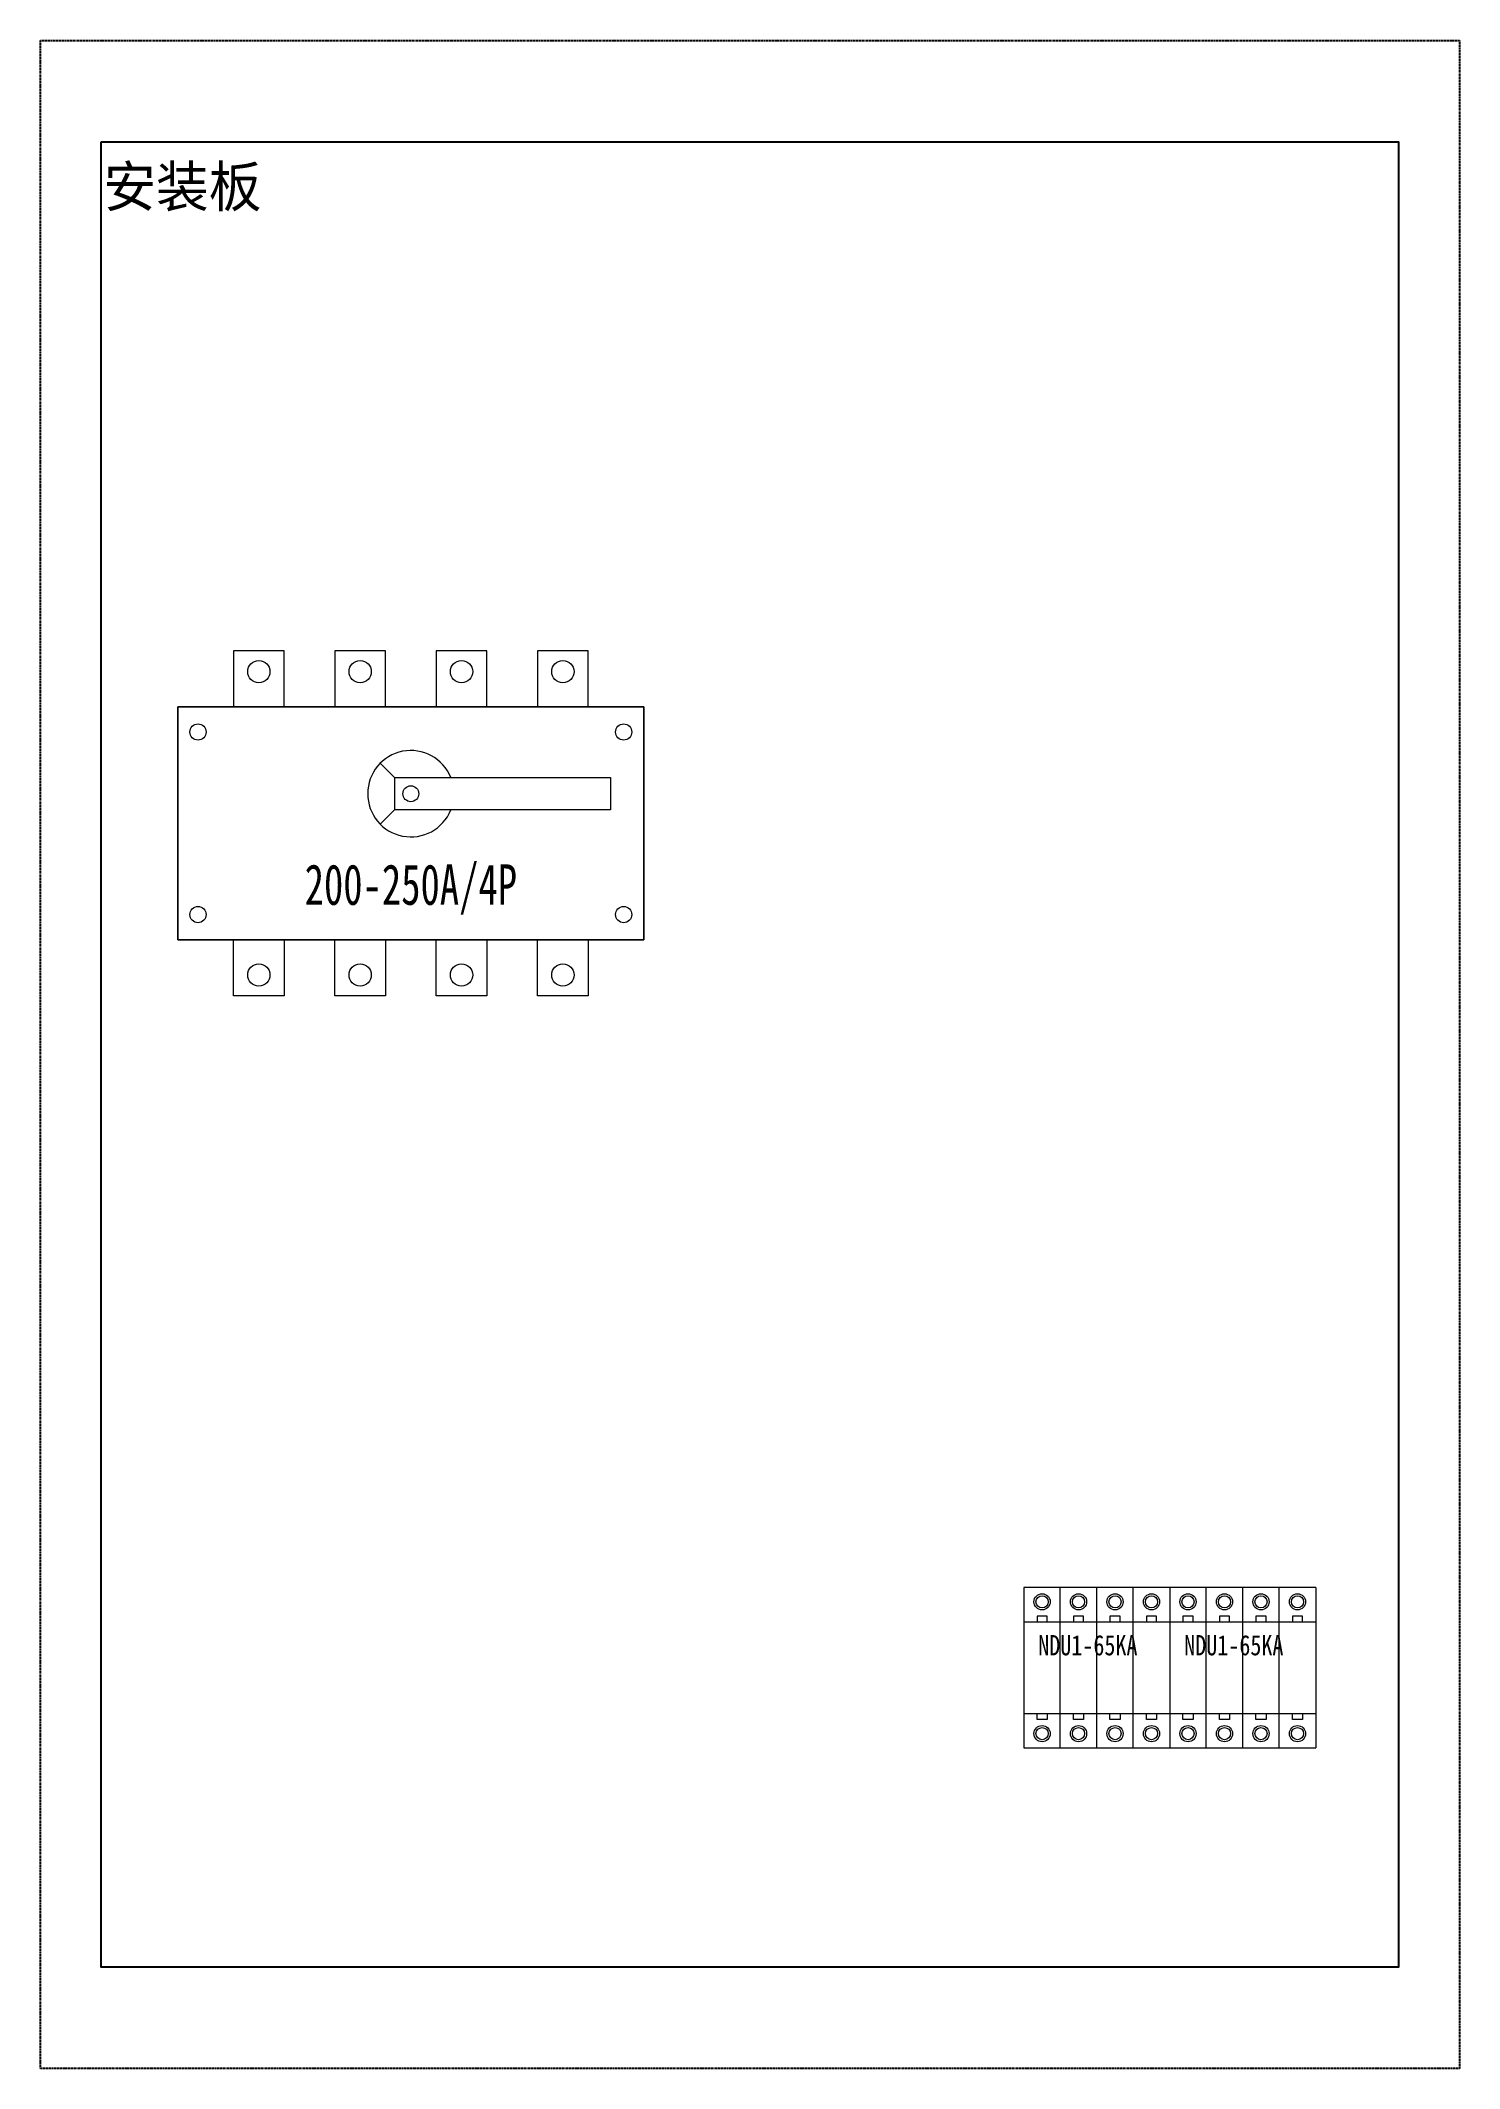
# Model space of a CAD drawing. Extents: x 304762 to 305462, y 372291 to 373291.
import ezdxf
from ezdxf.enums import TextEntityAlignment as Align

# ---------------------------------------------------------------- set-up
doc = ezdxf.new("R2010")
doc.units = 0
doc.header["$MEASUREMENT"] = 0
doc.linetypes.add('DASHED', pattern=[0.75, 0.5, -0.25])
doc.layers.add('E-UNIV-NOTE', color=6, linetype='Continuous')
doc.layers.add('布置图', color=30, linetype='Continuous')
doc.layers.add('细线', color=7, linetype='Continuous', lineweight=0)
doc.styles.add('宋体', font='', dxfattribs={"width": 0.8})
doc.styles.get('宋体').set_extended_font_data('NSimSun')

# ---------------------------------------------------------------- blocks, each defined once
blk = doc.blocks.new('Manufacturer光辉PartName隔离开关Series250ShellFrameLimitingCurrentRemarkPartTypeMinCurrent100MaxCurrent250Poles4PMinPower0MaxPower0LibType2DelFlgfalseUpdateDate')
at = {"layer": '细线', "color": 7}
for p, q in [((-8, 22.6), (-15.1, 29.7)), ((-8, 22.6), (-8, 6.6)), ((-8, 22.6), (98.5, 22.6)), ((98.5, 22.6), (98.5, 6.6)), ((-8, 6.6), (-15.1, -0.4)), ((98.5, 6.6), (-8, 6.6))]:
    blk.add_line(p, q, dxfattribs=at)
for points in [[(-87.5, 57.5), (-62.5, 57.5), (-62.5, 85), (-87.5, 85)], [(-37.5, 57.5), (-12.5, 57.5), (-12.5, 85), (-37.5, 85)], [(12.5, 57.5), (37.5, 57.5), (37.5, 85), (12.5, 85)], [(62.5, 57.5), (87.5, 57.5), (87.5, 85), (62.5, 85)], [(-115, -57.5), (115, -57.5), (115, 57.5), (-115, 57.5)], [(-115, 57.5), (115, 57.5), (115, -57.5), (-115, -57.5)], [(-87.5, -57.5), (-62.5, -57.5), (-62.5, -85), (-87.5, -85)], [(-37.5, -57.5), (-12.5, -57.5), (-12.5, -85), (-37.5, -85)], [(12.5, -57.5), (37.5, -57.5), (37.5, -85), (12.5, -85)], [(62.5, -57.5), (87.5, -57.5), (87.5, -85), (62.5, -85)]]:
    blk.add_lwpolyline(points, close=True, dxfattribs=at)
for centre, radius in [((-75, 74.8), 5.5), ((-25, 74.8), 5.5), ((25, 74.8), 5.5), ((75, 74.8), 5.5), ((-105, 45), 4), ((105, 45), 4), ((0, 14.6), 3.93), ((-105, -45), 4), ((105, -45), 4), ((-75, -74.8), 5.5), ((-25, -74.8), 5.5), ((25, -74.8), 5.5), ((75, -74.8), 5.5)]:
    blk.add_circle(centre, radius, dxfattribs=at)
blk.add_arc((0, 14.6), 21.3, 22.0726, 337.9274, dxfattribs=at)
at = {"layer": '细线', "color": 7, "insert": (-115, -20.2), "char_height": 20, "width": 230, "attachment_point": 1}
blk.add_mtext('\\pxqc;{\\fFangSong_GB2312|b0|i0|c134|p49;\\W0.7;200-250A/4P}', dxfattribs=at)
blk = doc.blocks.new('Manufacturer上海良信PartName电涌保护器SeriesNDU1ShellFrameLimitingCurrentRemarkPartTypeMinCurrent0MaxCurrent0Poles4PMinPower0MaxPower0LibType3DelFlgfalseUpdateDate2023-01-0100000')
at = {"color": 7, "linetype": 'Continuous', "lineweight": 15}
for p, q in [((-18, 39.5), (-36, 39.5)), ((-36, 39.5), (-36, 22.5)), ((-18, 22.5), (-18, 39.5)), ((36, 39.5), (-18, 39.5)), ((0, 22.5), (0, 39.5)), ((18, 22.5), (18, 39.5)), ((36, 39.5), (36, 22.5)), ((-36, 22.5), (-36, -22.5)), ((-18, 22.5), (-36, 22.5)), ((-24.5, 25.5), (-29.5, 25.5)), ((-29.5, 25.5), (-29.5, 22.5)), ((-24.5, 22.5), (-24.5, 25.5)), ((-18, -22.5), (-18, 22.5)), ((36, 22.5), (-18, 22.5)), ((-6.5, 25.5), (-11.5, 25.5)), ((-11.5, 25.5), (-11.5, 22.5)), ((-6.5, 22.5), (-6.5, 25.5)), ((0, -22.5), (0, 22.5)), ((11.5, 25.5), (6.5, 25.5)), ((6.5, 25.5), (6.5, 22.5)), ((11.5, 22.5), (11.5, 25.5)), ((18, -22.5), (18, 22.5)), ((29.5, 25.5), (24.5, 25.5)), ((24.5, 25.5), (24.5, 22.5)), ((29.5, 22.5), (29.5, 25.5)), ((36, 22.5), (36, -22.5)), ((-36, -22.5), (-18, -22.5)), ((-36, -22.5), (-36, -39.5)), ((-29.5, -25.5), (-29.5, -22.5)), ((-24.5, -25.5), (-29.5, -25.5)), ((-24.5, -22.5), (-24.5, -25.5)), ((-18, -39.5), (-18, -22.5)), ((-18, -22.5), (36, -22.5)), ((-11.5, -25.5), (-11.5, -22.5)), ((-6.5, -25.5), (-11.5, -25.5)), ((-6.5, -22.5), (-6.5, -25.5)), ((0, -39.5), (0, -22.5)), ((6.5, -25.5), (6.5, -22.5)), ((11.5, -25.5), (6.5, -25.5)), ((11.5, -22.5), (11.5, -25.5)), ((18, -39.5), (18, -22.5)), ((24.5, -25.5), (24.5, -22.5)), ((29.5, -25.5), (24.5, -25.5)), ((29.5, -22.5), (29.5, -25.5)), ((36, -22.5), (36, -39.5)), ((-36, -39.5), (-18, -39.5)), ((-18, -39.5), (36, -39.5))]:
    blk.add_line(p, q, dxfattribs=at)
for centre, radius in [((-27, 32.5), 4), ((-27, 32.5), 3), ((-9, 32.5), 4), ((-9, 32.5), 3), ((9, 32.5), 4), ((9, 32.5), 3), ((27, 32.5), 4), ((27, 32.5), 3), ((-27, -32.5), 4), ((-27, -32.5), 3), ((-9, -32.5), 4), ((-9, -32.5), 3), ((9, -32.5), 4), ((9, -32.5), 3), ((27, -32.5), 4), ((27, -32.5), 3)]:
    blk.add_circle(centre, radius, dxfattribs=at)
at = {"layer": 'E-UNIV-NOTE', "style": '宋体', "width": 0.8}
blk.add_text('NDU1-65KA', height=10, dxfattribs=at).set_placement((-28.9, 6.1))

msp = doc.modelspace()

# ---------------------------------------------------------------- linework, layer by layer
at = {"color": 2}
msp.add_lwpolyline([(304792.4, 373241.5), (305432.4, 373241.5), (305432.4, 372341.5), (304792.4, 372341.5)], close=True, dxfattribs=at)
at = {"layer": '布置图', "linetype": 'DASHED'}
msp.add_lwpolyline([(304762.4, 373291.5), (305462.4, 373291.5), (305462.4, 372291.5), (304762.4, 372291.5)], close=True, dxfattribs=at)

# ---------------------------------------------------------------- block references
for name, p in [('Manufacturer光辉PartName隔离开关Series250ShellFrameLimitingCurrentRemarkPartTypeMinCurrent100MaxCurrent250Poles4PMinPower0MaxPower0LibType2DelFlgfalseUpdateDate', (304945.1, 372905.5)), ('Manufacturer上海良信PartName电涌保护器SeriesNDU1ShellFrameLimitingCurrentRemarkPartTypeMinCurrent0MaxCurrent0Poles4PMinPower0MaxPower0LibType3DelFlgfalseUpdateDate2023-01-0100000', (305283.5, 372489.1)), ('Manufacturer上海良信PartName电涌保护器SeriesNDU1ShellFrameLimitingCurrentRemarkPartTypeMinCurrent0MaxCurrent0Poles4PMinPower0MaxPower0LibType3DelFlgfalseUpdateDate2023-01-0100000', (305355.5, 372489.1))]:
    msp.add_blockref(name, p)

# ---------------------------------------------------------------- texts
at = {"color": 0}
msp.add_text('安装板', height=20, dxfattribs=at).set_placement((304793.4, 373219.5), align=Align.MIDDLE_LEFT)

doc.saveas('drawing.dxf')
